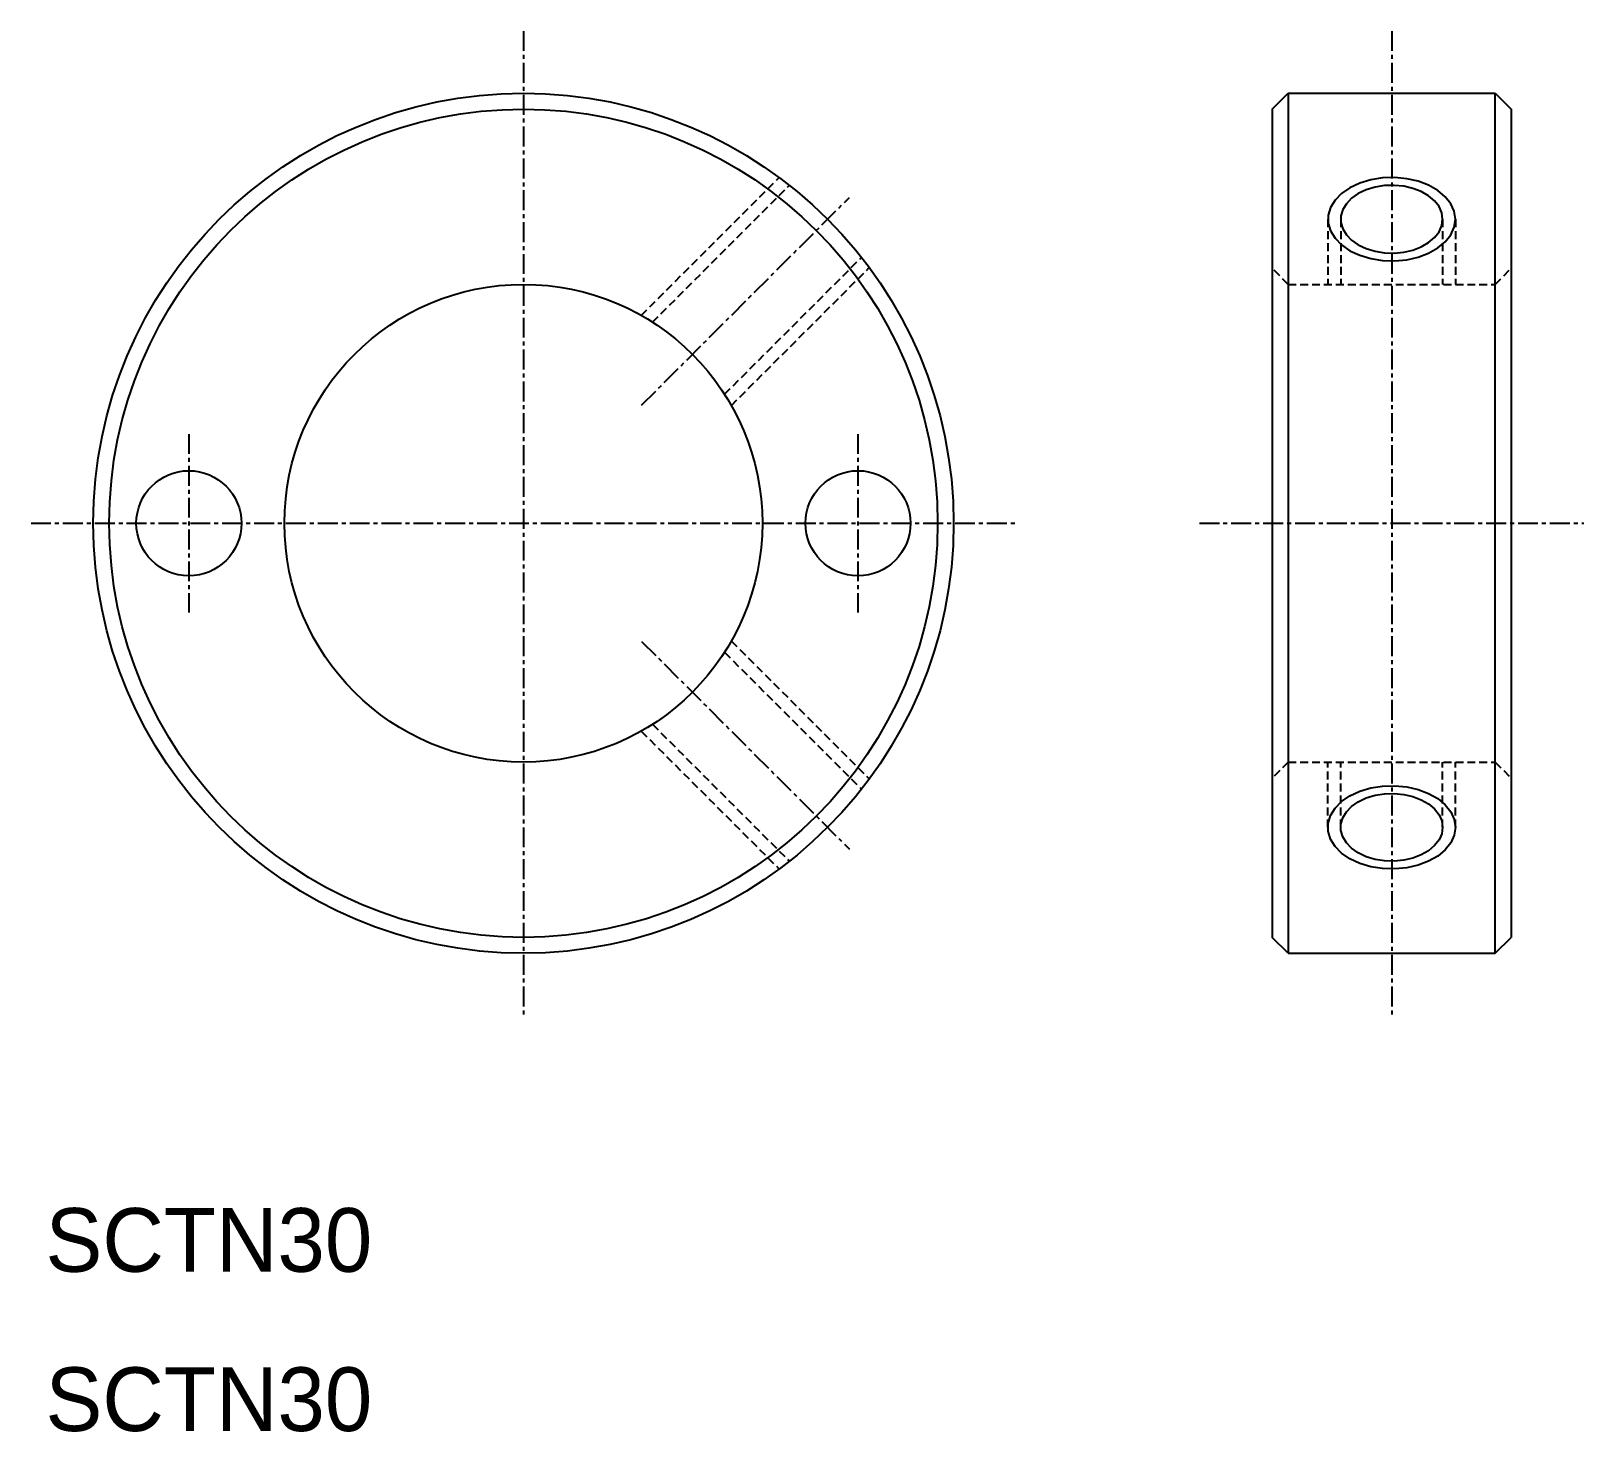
# Model space of a CAD drawing. Extents: x 9.1 to 106.6, y 9.9 to 97.9.
import ezdxf

# ---------------------------------------------------------------- set-up
doc = ezdxf.new("R2010")
doc.units = 0
doc.linetypes.add('CENTER', pattern=[2, 1.25, -0.25, 0.25, -0.25])
doc.linetypes.add('DASHED', pattern=[0.75, 0.5, -0.25])
doc.layers.get('0').update_dxf_attribs({"linetype": 'CONTINUOUS'})
doc.layers.add('CENTER', color=1, linetype='CENTER')

msp = doc.modelspace()

# ---------------------------------------------------------------- linework, layer by layer
at = {"color": 7, "linetype": 'CONTINUOUS'}
for p, q in [((87, 93), (88, 94)), ((88, 94), (88, 40)), ((88, 94), (101, 94)), ((91.25, 94), (91.25, 94)), ((94.5, 94), (94.5, 94)), ((101, 40), (101, 94)), ((101, 94), (102, 93)), ((87, 93), (87, 41)), ((102, 93), (102, 41)), ((88, 40), (87, 41)), ((101, 40), (102, 41)), ((88, 40), (101, 40))]:
    msp.add_line(p, q, dxfattribs=at)
at = {"color": 3, "linetype": 'DASHED'}
for p, q in [((47.394, 80.051), (56.053, 88.71)), ((48.1, 79.625), (56.695, 88.22)), ((90.5, 86.092), (90.5, 82)), ((91.3, 86.092), (91.3, 82)), ((97.7, 86.092), (97.7, 82)), ((98.5, 86.092), (98.5, 82)), ((52.625, 75.1), (61.22, 83.695)), ((53.051, 74.394), (61.71, 83.053)), ((88, 82), (87, 83)), ((101, 82), (102, 83)), ((88, 82), (101, 82)), ((53.051, 59.606), (61.71, 50.947)), ((52.625, 58.9), (61.22, 50.305)), ((47.394, 53.949), (56.053, 45.29)), ((48.1, 54.375), (56.695, 45.78)), ((88, 52), (87, 51)), ((88, 52), (101, 52)), ((90.5, 47.908), (90.5, 52)), ((91.3, 47.908), (91.3, 52)), ((97.7, 47.908), (97.7, 52)), ((98.5, 47.908), (98.5, 52)), ((101, 52), (102, 51))]:
    msp.add_line(p, q, dxfattribs=at)
at = {"color": 3, "flags": 128}
msp.add_lwpolyline([(98.5, 86.092), (98.428, 86.587), (98.213, 87.065), (97.865, 87.507), (97.395, 87.898), (96.82, 88.224), (96.162, 88.473), (95.443, 88.636), (94.69, 88.707), (93.931, 88.683), (93.192, 88.566), (92.5, 88.359), (91.881, 88.07), (91.356, 87.71), (90.945, 87.291), (90.662, 86.829), (90.518, 86.341), (90.518, 85.843), (90.662, 85.354), (90.945, 84.892), (91.356, 84.474), (91.881, 84.114), (92.5, 83.825), (93.192, 83.618), (93.931, 83.501), (94.69, 83.477), (95.443, 83.548), (96.162, 83.711), (96.82, 83.96), (97.395, 84.285), (97.865, 84.677), (98.213, 85.119), (98.428, 85.596)], close=True, dxfattribs=at)
at = {"color": 7, "linetype": 'CONTINUOUS', "flags": 128}
msp.add_lwpolyline([(97.7, 86.092), (97.642, 86.495), (97.471, 86.883), (97.192, 87.242), (96.816, 87.56), (96.356, 87.825), (95.829, 88.028), (95.254, 88.16), (94.652, 88.218), (94.045, 88.198), (93.453, 88.103), (92.9, 87.935), (92.404, 87.7), (91.985, 87.407), (91.656, 87.067), (91.43, 86.691), (91.314, 86.294), (91.314, 85.89), (91.43, 85.492), (91.656, 85.117), (91.985, 84.776), (92.404, 84.484), (92.9, 84.249), (93.453, 84.081), (94.045, 83.985), (94.652, 83.966), (95.254, 84.024), (95.829, 84.156), (96.356, 84.358), (96.816, 84.623), (97.192, 84.941), (97.471, 85.301), (97.642, 85.689)], close=True, dxfattribs=at)
at = {"color": 3, "extrusion": (0, 0, -1), "flags": 128}
msp.add_lwpolyline([(-98.5, 47.908), (-98.428, 47.413), (-98.213, 46.935), (-97.865, 46.493), (-97.395, 46.102), (-96.82, 45.776), (-96.162, 45.527), (-95.443, 45.364), (-94.69, 45.293), (-93.931, 45.317), (-93.192, 45.434), (-92.5, 45.641), (-91.881, 45.93), (-91.356, 46.29), (-90.945, 46.709), (-90.662, 47.171), (-90.518, 47.659), (-90.518, 48.157), (-90.662, 48.646), (-90.945, 49.108), (-91.356, 49.526), (-91.881, 49.886), (-92.5, 50.175), (-93.192, 50.382), (-93.931, 50.499), (-94.69, 50.523), (-95.443, 50.452), (-96.162, 50.289), (-96.82, 50.04), (-97.395, 49.715), (-97.865, 49.323), (-98.213, 48.881), (-98.428, 48.404)], close=True, dxfattribs=at)
at = {"color": 7, "linetype": 'CONTINUOUS', "extrusion": (0, 0, -1), "flags": 128}
msp.add_lwpolyline([(-97.7, 47.908), (-97.642, 47.505), (-97.471, 47.117), (-97.192, 46.758), (-96.816, 46.44), (-96.356, 46.175), (-95.829, 45.972), (-95.254, 45.84), (-94.652, 45.782), (-94.045, 45.802), (-93.453, 45.897), (-92.9, 46.065), (-92.404, 46.3), (-91.985, 46.593), (-91.656, 46.933), (-91.43, 47.309), (-91.314, 47.706), (-91.314, 48.11), (-91.43, 48.508), (-91.656, 48.883), (-91.985, 49.224), (-92.404, 49.516), (-92.9, 49.751), (-93.453, 49.919), (-94.045, 50.015), (-94.652, 50.034), (-95.254, 49.976), (-95.829, 49.844), (-96.356, 49.642), (-96.816, 49.377), (-97.192, 49.059), (-97.471, 48.699), (-97.642, 48.311)], close=True, dxfattribs=at)
at = {"color": 7, "linetype": 'CONTINUOUS'}
for centre, radius in [((40, 67), 27), ((40, 67), 26), ((40, 67), 15), ((19, 67), 3.3), ((61, 67), 3.3)]:
    msp.add_circle(centre, radius, dxfattribs=at)
at = {"layer": 'CENTER', "color": 1, "linetype": 'CENTER'}
for p, q in [((40, 97.906), (40, 36.094)), ((94.5, 97.906), (94.5, 36.094)), ((47.419, 74.419), (60.463, 87.463)), ((19, 72.604), (19, 61.396)), ((61, 72.604), (61, 61.396)), ((9.094, 67), (70.906, 67)), ((82.432, 67), (106.568, 67)), ((47.419, 59.581), (60.463, 46.537))]:
    msp.add_line(p, q, dxfattribs=at)

# ---------------------------------------------------------------- texts
at = {"color": 7, "linetype": 'CONTINUOUS'}
for p in [(10, 20), (10, 10)]:
    msp.add_text('SCTN30', height=4, dxfattribs=at).set_placement(p)

doc.saveas('drawing.dxf')
